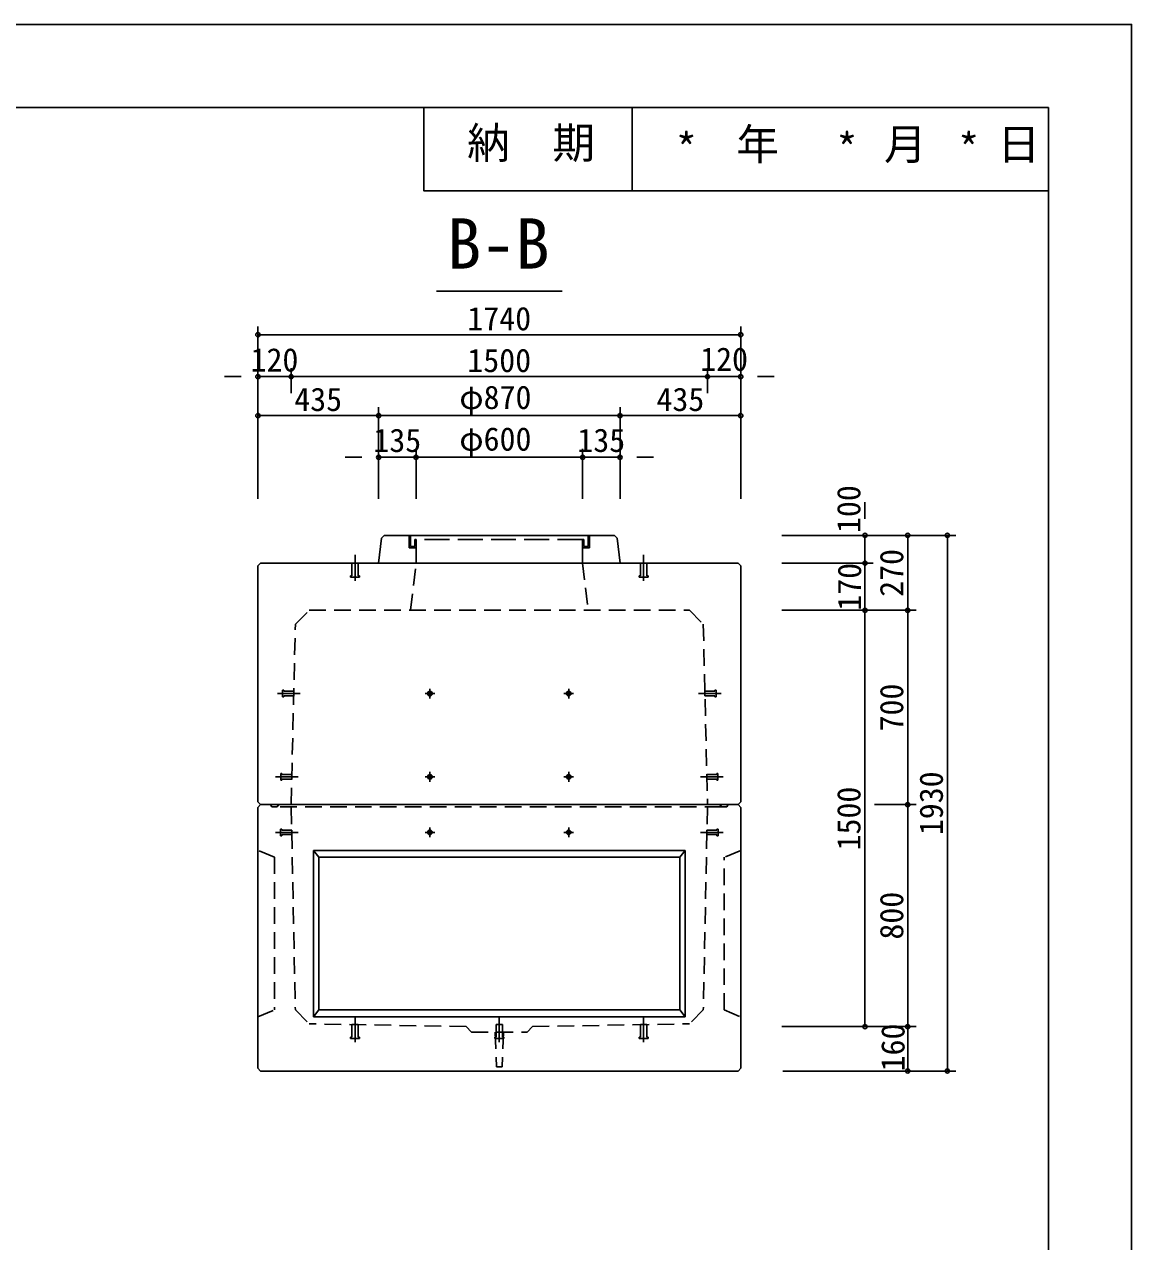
# Model space of a CAD drawing. Units: millimetres, scale not verified. Extents: x -7958 to 7958, y -4534 to 4653.
# Drawn here: x 3968 to 7958, y -10 to 4376 of the extents above; entities that cross this region are included whole.
import ezdxf
from ezdxf.enums import TextEntityAlignment as Align

# ---------------------------------------------------------------- set-up
doc = ezdxf.new("R2010")
doc.units = ezdxf.units.MM
doc.header["$LTSCALE"] = 30
doc.header["$PDMODE"] = 32
doc.header["$PDSIZE"] = 15
for name, pattern in [('CHAIN2', [12, 9, -1, 1, -1]), ('DASHED2', [3, 2, -1]), ('DASHED3', [4, 3, -1])]:
    doc.linetypes.add(name, pattern=pattern)
for name, color, linetype in [('0-0_0', 4, 'Continuous'), ('0-B_00枠', 4, 'Continuous'), ('0-E_03寸法', 4, 'Continuous'), ('0-F_04文字', 7, 'Continuous')]:
    doc.layers.add(name, color=color, linetype=linetype)
doc.styles.add('ＭＳ ゴシック', font='')
doc.styles.get('ＭＳ ゴシック').set_extended_font_data('MS Gothic')

msp = doc.modelspace()

# ---------------------------------------------------------------- linework, layer by layer
at = {"layer": '0-0_0'}
for p, q in [((5407.76, 3775.97), (5407.76, 4075.97)), ((6157.76, 3775.97), (6157.76, 4075.97)), ((4854.43, 1564.51), (4884.43, 1564.51)), ((4859.43, 1556.5), (4854.43, 1564.51)), ((4859.43, 1556.5), (4879.43, 1556.5)), ((4879.43, 1556.5), (4884.43, 1564.51)), ((6474.43, 1564.51), (6504.43, 1564.51)), ((6479.43, 1556.5), (6474.43, 1564.51)), ((6479.43, 1556.5), (6499.43, 1556.5)), ((6499.43, 1556.5), (6504.43, 1564.51)), ((6349.43, 1399.51), (5009.43, 1399.51)), ((5009.43, 1399.51), (5009.43, 799.51)), ((5009.43, 1399.51), (5029.43, 1374.51)), ((5029.43, 1374.51), (6329.43, 1374.51)), ((5029.43, 824.5), (5029.43, 1374.51)), ((6349.43, 1399.51), (6329.43, 1374.51)), ((6329.43, 1374.51), (6329.43, 824.5)), ((6349.43, 799.51), (6349.43, 1399.51)), ((5009.43, 799.51), (5029.43, 824.5)), ((5009.43, 799.51), (6349.43, 799.51)), ((6329.43, 824.5), (5029.43, 824.5)), ((6349.43, 799.51), (6329.43, 824.5))]:
    msp.add_line(p, q, dxfattribs=at)
at = {"layer": '0-0_0', "color": 3}
for p, q in [((5254.43, 2524.51), (5244.43, 2434.51)), ((5264.43, 2534.51), (5254.43, 2524.51)), ((6094.43, 2534.51), (5264.43, 2534.51)), ((6094.43, 2534.51), (6104.43, 2524.51)), ((6114.43, 2434.51), (6104.43, 2524.51)), ((4809.43, 2424.51), (4819.43, 2434.51)), ((4809.43, 1574.5), (4809.43, 2424.51)), ((4819.43, 2434.51), (6539.43, 2434.51)), ((6114.43, 2434.51), (5244.43, 2434.51)), ((6539.43, 2434.51), (6549.43, 2424.51)), ((4819.43, 1564.51), (4809.43, 1574.5)), ((4819.43, 1564.51), (4809.43, 1554.51)), ((6539.43, 1564.51), (4819.43, 1564.51)), ((6539.43, 1564.51), (4819.43, 1564.51)), ((6549.43, 1554.51), (6539.43, 1564.51)), ((6549.43, 614.5), (6549.43, 1554.51)), ((6539.43, 604.51), (6549.43, 614.5)), ((4819.43, 604.51), (6539.43, 604.51))]:
    msp.add_line(p, q, dxfattribs=at)
at = {"layer": '0-0_0', "linetype": 'DASHED3'}
for p, q in [((5354.43, 2489.51), (5354.43, 2534.51)), ((5359.43, 2494.51), (5359.43, 2534.51)), ((5374.43, 2519.51), (5374.43, 2494.51)), ((5979.43, 2519.51), (5379.43, 2519.51)), ((5984.43, 2519.51), (5979.43, 2519.51)), ((5979.43, 2489.51), (5979.43, 2519.51)), ((5984.43, 2494.51), (5984.43, 2519.51)), ((5999.43, 2534.51), (5999.43, 2494.51)), ((6004.43, 2534.51), (6004.43, 2489.51)), ((5379.43, 2489.51), (5354.43, 2489.51)), ((5359.43, 2494.51), (5374.43, 2494.51)), ((5379.43, 2489.51), (5379.43, 2434.51)), ((5979.43, 2489.51), (5979.43, 2434.51)), ((5979.43, 2489.51), (6004.43, 2489.51)), ((5999.43, 2494.51), (5984.43, 2494.51))]:
    msp.add_line(p, q, dxfattribs=at)
at = {"layer": '0-0_0', "linetype": 'CHAIN2'}
for p, q in [((5159.43, 2371.11), (5159.43, 2463.88)), ((6199.43, 2371.11), (6199.43, 2463.88)), ((5429.43, 1947.01), (5429.43, 1982.01)), ((5929.43, 1947.01), (5929.43, 1982.01)), ((5411.93, 1964.51), (5446.93, 1964.51)), ((5911.93, 1964.51), (5946.93, 1964.51)), ((5429.43, 1647.01), (5429.43, 1682.01)), ((5929.43, 1647.01), (5929.43, 1682.01)), ((5411.93, 1664.5), (5446.93, 1664.5)), ((5911.93, 1664.5), (5946.93, 1664.5)), ((5411.93, 1464.51), (5446.93, 1464.51)), ((5429.43, 1447), (5429.43, 1482.01)), ((5911.93, 1464.51), (5946.93, 1464.51)), ((5929.43, 1447), (5929.43, 1482.01)), ((5159.43, 708.19), (5159.43, 800.96)), ((5679.43, 708.19), (5679.43, 800.96)), ((6199.43, 708.19), (6199.43, 800.96))]:
    msp.add_line(p, q, dxfattribs=at)
at = {"layer": '0-0_0', "linetype": 'DASHED2'}
for p, q in [((5359.43, 2264.51), (5379.43, 2434.51)), ((5979.43, 2434.51), (5999.43, 2264.51)), ((4944.43, 2214.51), (4994.43, 2264.51)), ((4994.43, 2264.51), (6364.43, 2264.51)), ((6364.43, 2264.51), (6414.43, 2214.51)), ((4929.43, 1564.51), (4944.43, 2214.51)), ((6414.43, 2214.51), (6429.43, 1564.51)), ((6479.43, 1556.5), (4879.43, 1556.5)), ((4929.43, 1554.51), (4944.43, 824.5)), ((6429.43, 1554.51), (6414.43, 824.5)), ((4869.43, 1374.51), (4809.43, 1399.51)), ((4869.43, 1374.51), (4869.43, 824.5)), ((6549.43, 1399.51), (6489.43, 1374.51)), ((6489.43, 824.5), (6489.43, 1374.51)), ((4809.43, 799.51), (4869.43, 824.5)), ((4944.43, 824.5), (4994.43, 774.51)), ((6414.43, 824.5), (6364.43, 774.51)), ((6489.43, 824.5), (6549.43, 799.51)), ((5559.43, 764.5), (4994.43, 774.51)), ((5579.43, 744.51), (5559.43, 764.5)), ((5779.43, 744.51), (5799.43, 764.5)), ((5799.43, 764.5), (6364.43, 774.51)), ((5579.43, 744.51), (5779.43, 744.51)), ((5694.43, 744.51), (5689.43, 619.51))]:
    msp.add_line(p, q, dxfattribs=at)
at = {"layer": '0-0_0', "color": 7, "linetype": 'CHAIN2'}
for p, q in [((4879.76, 1964.51), (4961.56, 1964.51)), ((6479.1, 1964.51), (6397.3, 1964.51)), ((4872.84, 1664.5), (4954.64, 1664.5)), ((6486.02, 1664.5), (6404.23, 1664.5)), ((4872.38, 1464.51), (4954.18, 1464.51)), ((6486.48, 1464.51), (6404.68, 1464.51))]:
    msp.add_line(p, q, dxfattribs=at)
at = {"layer": '0-0_0', "color": 6}
msp.add_lwpolyline([(-4342.24, 4075.97), (7657.76, 4075.97), (7657.76, -4234.03)], dxfattribs=at)
at = {"layer": '0-0_0', "linetype": 'DASHED3'}
msp.add_lwpolyline([(5374.43, 2519.51), (5379.43, 2519.51), (5379.43, 2489.51)], dxfattribs=at)
at = {"layer": '0-0_0', "linetype": 'DASHED2'}
for points in [[(5170.33, 2389.01), (5170.33, 2434.51), (5148.53, 2434.51), (5148.53, 2389.01)], [(6188.53, 2389.01), (6188.53, 2434.51), (6210.33, 2434.51), (6210.33, 2389.01)], [(5170.33, 2389.01), (5175.43, 2389.01), (5175.43, 2384.51), (5143.43, 2384.51), (5143.43, 2389.01), (5148.53, 2389.01)], [(6188.53, 2389.01), (6183.43, 2389.01), (6183.43, 2384.51), (6215.43, 2384.51), (6215.43, 2389.01), (6210.33, 2389.01)], [(5148.53, 726.09), (5148.53, 771.59), (5170.33, 771.59), (5170.33, 726.09)], [(5690.33, 726.09), (5690.33, 771.59), (5668.53, 771.59), (5668.53, 726.09)], [(6210.33, 726.09), (6210.33, 771.59), (6188.53, 771.59), (6188.53, 726.09)], [(5148.53, 726.09), (5143.43, 726.09), (5143.43, 721.59), (5175.43, 721.59), (5175.43, 726.09), (5170.33, 726.09)], [(5690.33, 726.09), (5695.43, 726.09), (5695.43, 721.59), (5663.43, 721.59), (5663.43, 726.09), (5668.53, 726.09)], [(5664.43, 744.51), (5669.43, 619.51), (5689.43, 619.51)], [(6210.33, 726.09), (6215.43, 726.09), (6215.43, 721.59), (6183.43, 721.59), (6183.43, 726.09), (6188.53, 726.09)]]:
    msp.add_lwpolyline(points, dxfattribs=at)
at = {"layer": '0-0_0', "color": 3}
for points in [[(6549.43, 2424.51), (6549.43, 1574.5), (6539.43, 1564.51)], [(4809.43, 1554.51), (4809.43, 614.5), (4819.43, 604.51)]]:
    msp.add_lwpolyline(points, dxfattribs=at)
at = {"layer": '0-0_0', "color": 7, "linetype": 'DASHED2'}
for points in [[(4902.66, 1956.26), (4902.66, 1952.51), (4898.66, 1952.51), (4898.66, 1976.5), (4902.66, 1976.5), (4902.66, 1972.75)], [(6456.2, 1956.26), (6456.2, 1952.51), (6460.2, 1952.51), (6460.2, 1976.5), (6456.2, 1976.5), (6456.2, 1972.75)], [(4902.66, 1956.26), (4938.66, 1956.26), (4938.66, 1972.75), (4902.66, 1972.75)], [(6456.2, 1956.26), (6420.2, 1956.26), (6420.2, 1972.75), (6456.2, 1972.75)], [(4895.74, 1656.26), (4895.74, 1652.51), (4891.74, 1652.51), (4891.74, 1676.5), (4895.74, 1676.5), (4895.74, 1672.75)], [(4895.74, 1656.26), (4931.74, 1656.26), (4931.74, 1672.75), (4895.74, 1672.75)], [(6463.12, 1656.26), (6427.12, 1656.26), (6427.12, 1672.75), (6463.12, 1672.75)], [(6463.12, 1656.26), (6463.12, 1652.51), (6467.12, 1652.51), (6467.12, 1676.5), (6463.12, 1676.5), (6463.12, 1672.75)], [(4895.28, 1456.26), (4895.28, 1452.51), (4891.28, 1452.51), (4891.28, 1476.51), (4895.28, 1476.51), (4895.28, 1472.76)], [(4895.28, 1456.26), (4931.28, 1456.26), (4931.28, 1472.76), (4895.28, 1472.76)], [(6463.58, 1456.26), (6427.58, 1456.26), (6427.58, 1472.76), (6463.58, 1472.76)], [(6463.58, 1456.26), (6463.58, 1452.51), (6467.58, 1452.51), (6467.58, 1476.51), (6463.58, 1476.51), (6463.58, 1472.76)]]:
    msp.add_lwpolyline(points, dxfattribs=at)
at = {"layer": '0-0_0'}
for centre, radius in [((5429.43, 1964.51), 8.25), ((5429.43, 1964.51), 6), ((5929.43, 1964.51), 8.25), ((5929.43, 1964.51), 6), ((5429.43, 1664.5), 8.25), ((5429.43, 1664.5), 6), ((5929.43, 1664.5), 8.25), ((5929.43, 1664.5), 6), ((5429.43, 1464.51), 8.25), ((5429.43, 1464.51), 6), ((5929.43, 1464.51), 8.25), ((5929.43, 1464.51), 6)]:
    msp.add_circle(centre, radius, dxfattribs=at)
at = {"layer": '0-B_00枠'}
msp.add_line((5453.45, 3414.47), (5905.41, 3414.47), dxfattribs=at)
for points in [[(-4642.24, -4534.03), (7957.76, -4534.03), (7957.76, 4375.97), (-4642.24, 4375.97)], [(7657.76, 3775.97), (5407.76, 3775.97), (5407.76, 4075.97)], [(5407.76, 4075.97), (6157.76, 4075.97), (6157.76, 3775.97), (5407.76, 3775.97)], [(6157.76, 4075.97), (7657.76, 4075.97), (7657.76, 3775.97), (6157.76, 3775.97)]]:
    msp.add_lwpolyline(points, dxfattribs=at)
at = {"layer": '0-E_03寸法'}
for p, q in [((4809.43, 2957.39), (4809.43, 3287.39)), ((6549.43, 3257.39), (4809.43, 3257.39)), ((4869.43, 3257.39), (6489.43, 3257.39)), ((6549.43, 2957.39), (6549.43, 3287.39)), ((4809.43, 3046.74), (4809.43, 3136.74)), ((4929.43, 3046.74), (4929.43, 3136.74)), ((4929.43, 3046.74), (4929.43, 3136.74)), ((6429.43, 3046.74), (6429.43, 3136.74)), ((6429.43, 3046.74), (6429.43, 3136.74)), ((6549.43, 3046.74), (6549.43, 3136.74)), ((4749.43, 3106.74), (4689.43, 3106.74)), ((4929.43, 3106.74), (4809.43, 3106.74)), ((6429.43, 3106.74), (4929.43, 3106.74)), ((4989.43, 3106.74), (5049.43, 3106.74)), ((4989.43, 3106.74), (6369.43, 3106.74)), ((6369.43, 3106.74), (6309.43, 3106.74)), ((6549.43, 3106.74), (6429.43, 3106.74)), ((6609.43, 3106.74), (6669.43, 3106.74)), ((4809.43, 2666.38), (4809.43, 2996.38)), ((5244.43, 2666.38), (5244.43, 2996.38)), ((5244.43, 2666.38), (5244.43, 2996.38)), ((6114.43, 2666.38), (6114.43, 2996.38)), ((6114.43, 2666.38), (6114.43, 2996.38)), ((6549.43, 2666.38), (6549.43, 2996.38)), ((5244.43, 2966.38), (4809.43, 2966.38)), ((4869.43, 2966.38), (5184.43, 2966.38)), ((6114.43, 2966.38), (5244.43, 2966.38)), ((5304.43, 2966.38), (6054.43, 2966.38)), ((6549.43, 2966.38), (6114.43, 2966.38)), ((6174.43, 2966.38), (6489.43, 2966.38)), ((5184.43, 2816.23), (5124.43, 2816.23)), ((5244.43, 2666.23), (5244.43, 2846.23)), ((5379.43, 2816.23), (5244.43, 2816.23)), ((5379.43, 2666.23), (5379.43, 2846.23)), ((5379.43, 2666.23), (5379.43, 2846.23)), ((5979.43, 2816.23), (5379.43, 2816.23)), ((5439.43, 2816.23), (5499.43, 2816.23)), ((5439.43, 2816.23), (5919.43, 2816.23)), ((5919.43, 2816.23), (5859.43, 2816.23)), ((5979.43, 2666.23), (5979.43, 2846.23)), ((5979.43, 2666.23), (5979.43, 2846.23)), ((6114.43, 2816.23), (5979.43, 2816.23)), ((6114.43, 2666.23), (6114.43, 2846.23)), ((6174.43, 2816.23), (6234.43, 2816.23)), ((6996.93, 2594.51), (6996.93, 2654.51)), ((6696.93, 2534.51), (7026.93, 2534.51)), ((6851.01, 2534.51), (7181.01, 2534.51)), ((6993.88, 2534.51), (7323.88, 2534.51)), ((6996.93, 2434.51), (6996.93, 2534.51)), ((7151.01, 2264.51), (7151.01, 2534.51)), ((7293.88, 604.51), (7293.88, 2534.51)), ((7151.01, 2474.51), (7151.01, 2324.51)), ((7293.88, 2474.51), (7293.88, 664.51)), ((6696.93, 2434.51), (7026.93, 2434.51)), ((6696.93, 2434.51), (7026.93, 2434.51)), ((6996.93, 2264.51), (6996.93, 2434.51)), ((6996.93, 2374.51), (6996.93, 2314.51)), ((6996.93, 2374.51), (6996.93, 2324.51)), ((6696.93, 2264.51), (7026.93, 2264.51)), ((6696.93, 2264.51), (7026.93, 2264.51)), ((6851.01, 2264.51), (7181.01, 2264.51)), ((6996.93, 764.5), (6996.93, 2264.51)), ((7031.01, 2264.51), (7181.01, 2264.51)), ((7151.01, 1564.51), (7151.01, 2264.51)), ((6996.93, 2204.51), (6996.93, 824.5)), ((7151.01, 2204.51), (7151.01, 1624.51)), ((7031.01, 1564.51), (7181.01, 1564.51)), ((7031.01, 1564.51), (7181.01, 1564.51)), ((7151.01, 764.5), (7151.01, 1564.51)), ((7151.01, 1504.51), (7151.01, 824.5)), ((6696.93, 764.5), (7026.93, 764.5)), ((6701.01, 764.5), (7181.01, 764.5)), ((7031.01, 764.5), (7181.01, 764.5)), ((7151.01, 604.51), (7151.01, 764.5)), ((7151.01, 704.5), (7151.01, 664.51)), ((6701.01, 604.51), (7181.01, 604.51)), ((6993.88, 604.51), (7323.88, 604.51))]:
    msp.add_line(p, q, dxfattribs=at)
for p in [(4809.43, 3257.39), (6549.43, 3257.39), (4809.43, 3106.74), (4929.43, 3106.74), (6429.43, 3106.74), (6549.43, 3106.74), (4809.43, 2966.38), (5244.43, 2966.38), (6114.43, 2966.38), (6549.43, 2966.38), (5244.43, 2816.23), (5379.43, 2816.23), (5979.43, 2816.23), (6114.43, 2816.23), (6996.93, 2534.51), (7151.01, 2534.51), (7293.88, 2534.51), (6996.93, 2434.51), (6996.93, 2264.51), (7151.01, 2264.51), (7151.01, 1564.51), (6996.93, 764.5), (7151.01, 764.5), (7151.01, 604.51), (7293.88, 604.51)]:
    msp.add_point(p, dxfattribs=at)

# ---------------------------------------------------------------- texts
at = {"layer": '0-E_03寸法', "style": 'ＭＳ ゴシック'}
for s, p in [('1740', (5564.23, 3248.27)), ('120', (4783.03, 3099.58)), ('1500', (5564.23, 3097.62)), ('120', (6403.03, 3102.05)), ('φ870', (5535.43, 2964.57)), ('435', (4940.53, 2957.26)), ('435', (6245.53, 2957.26)), ('135', (5225.53, 2809.57)), ('φ600', (5535.43, 2814.42)), ('135', (5960.53, 2809.78))]:
    msp.add_text(s, height=84.46, dxfattribs=at).set_placement(p, align=Align.BOTTOM_LEFT)
for s, p in [('100', (7005.7, 2543.05)), ('270', (7160.13, 2313.11)), ('170', (7008.35, 2263.11)), ('700', (7160.13, 1828.11)), ('1930', (7303, 1454.31)), ('1500', (7006.05, 1399.31)), ('800', (7160.13, 1078.11)), ('160', (7164.8, 603.11))]:
    msp.add_text(s, height=84.46, rotation=90, dxfattribs=at).set_placement(p, align=Align.BOTTOM_LEFT)
at = {"layer": '0-F_04文字', "style": 'ＭＳ ゴシック'}
for s, height, p in [('納\u3000期', 112.6, (5563.36, 3858.9)), ('年\u3000', 112.6, (6533.76, 3854.1)), ('月', 112.6, (7065.53, 3854.1)), ('日', 112.6, (7474.15, 3854.1)), ('B-B', 181.1, (5490.92, 3441.45))]:
    msp.add_text(s, height=height, dxfattribs=at).set_placement(p, align=Align.BOTTOM_LEFT)
at = {"layer": '0-F_04文字', "color": 3, "style": 'ＭＳ ゴシック'}
for p in [(6314.95, 3837.3), (6893.79, 3837.3), (7332.35, 3837.3)]:
    msp.add_text('*', height=112.6, dxfattribs=at).set_placement(p, align=Align.BOTTOM_LEFT)

doc.saveas('drawing.dxf')
